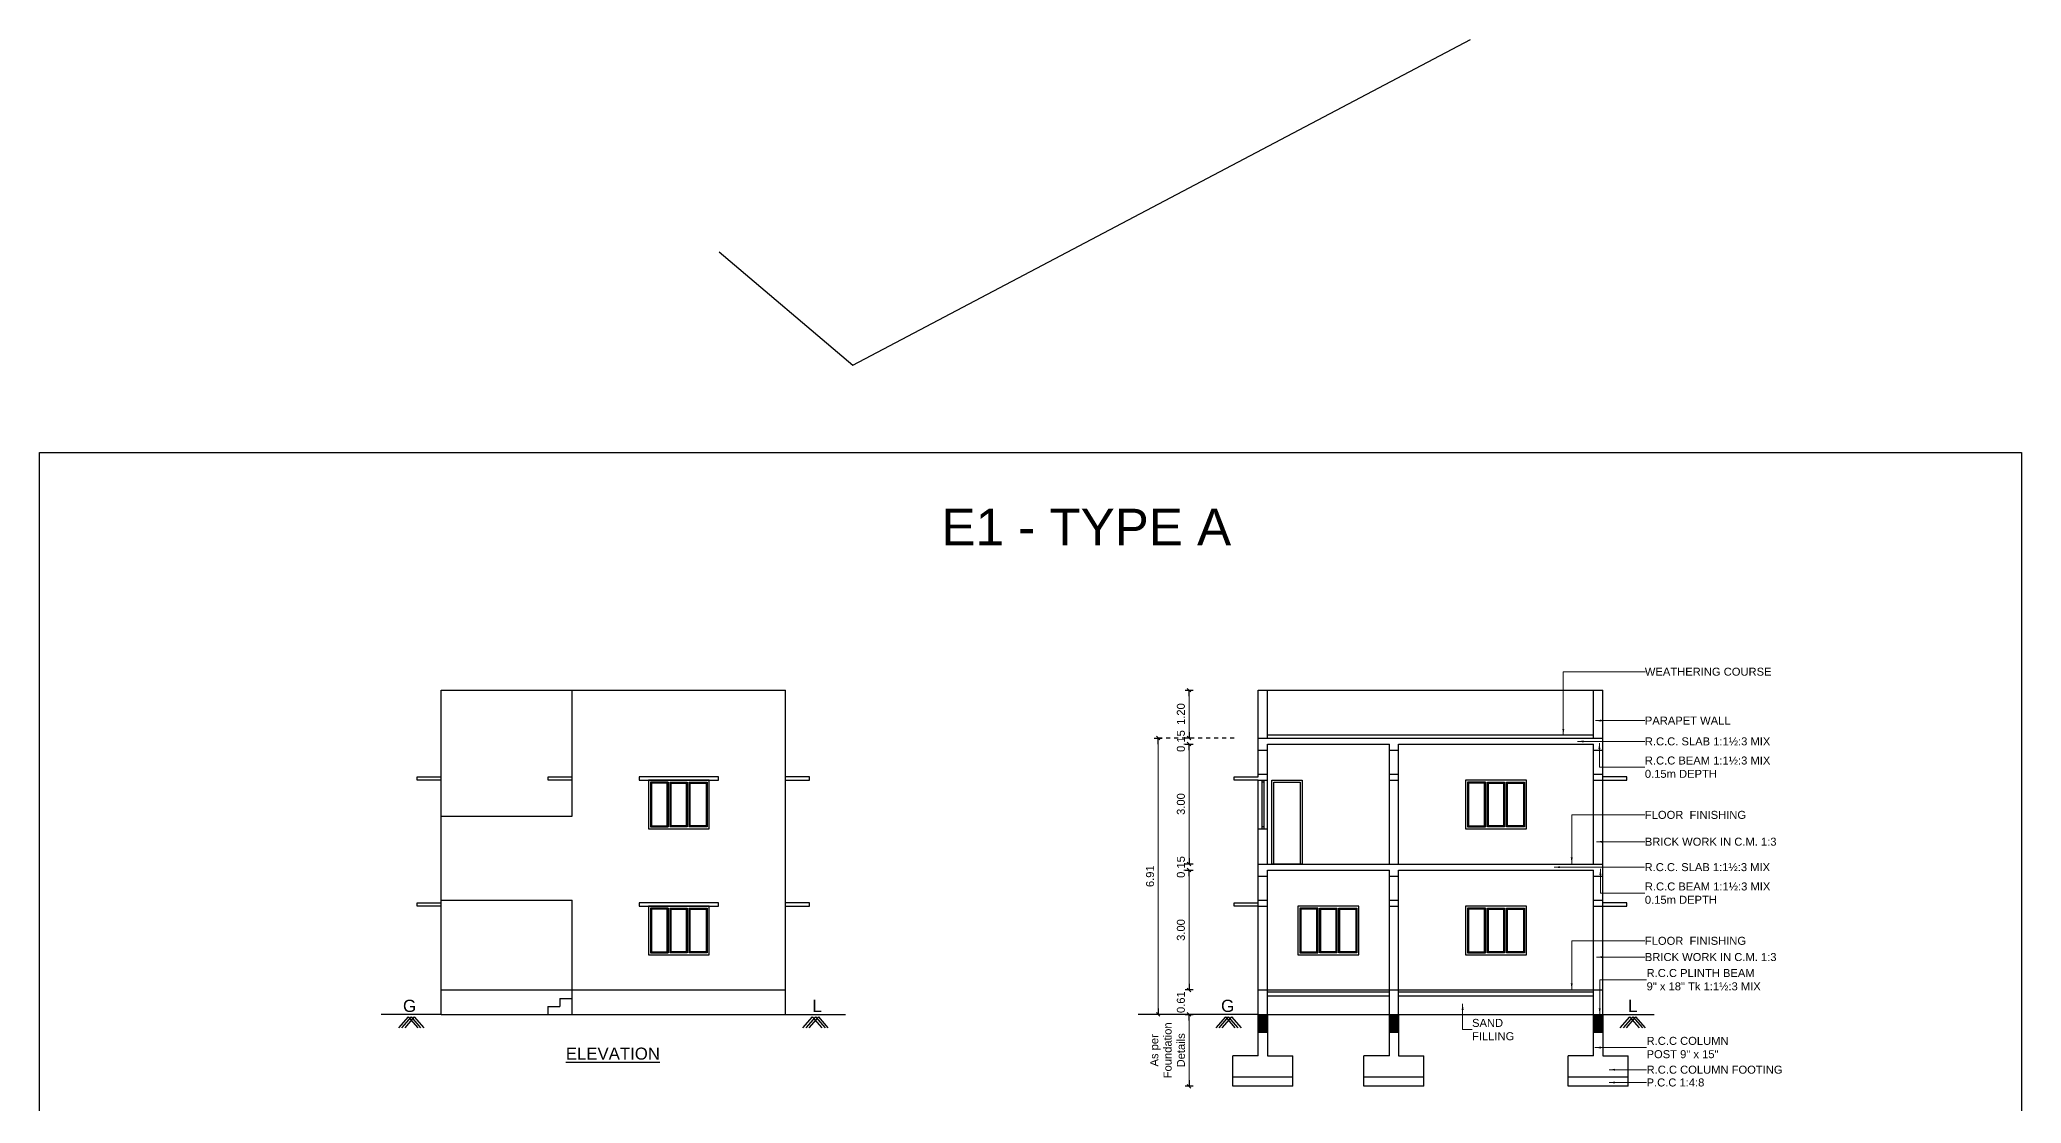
# Model space of a CAD drawing. Header units: metres. Extents: x 1126 to 1595, y 117 to 472.
# Drawn here: x 1389.98 to 1439.52, y 441.48 to 468.09 of the extents above; entities that cross this region are included whole.
import ezdxf
from ezdxf.enums import TextEntityAlignment as Align

# ---------------------------------------------------------------- set-up
doc = ezdxf.new("R2010")
doc.units = ezdxf.units.M
doc.linetypes.add('DOT', pattern=[0.25, 0, -0.25])
for name, color, linetype in [('COL', 7, 'Continuous'), ('hat', 252, 'Continuous'), ('TEXT', 7, 'Continuous')]:
    doc.layers.add(name, color=color, linetype=linetype)
doc.styles.add('ARIAL', font='arial.ttf')
doc.styles.get("Standard").update_dxf_attribs({"font": 'arial.ttf', "height": 0.23})
doc.dimstyles.new('FLOOR DIM', dxfattribs={"dimtxt": 0.2, "dimasz": 0.05, "dimexe": 0.075, "dimexo": 0.3, "dimgap": 0.025, "dimtad": 0, "dimzin": 3, "dimdsep": 46, "dimtxsty": 'ARIAL', "dimblk": 'JM1', "dimcen": -0.09, "dimclrd": 5, "dimclre": 250, "dimclrt": 3, "dimazin": 0, "dimtfac": 0.65, "dimtix": 1, "dimtofl": 0, "dimtmove": 0, "dimatfit": 2, "dimfxl": 0, "dimfrac": 1, "dimtolj": 1, "dimlwd": 18, "dimlwe": -1, "dimarcsym": 0})

# ---------------------------------------------------------------- blocks, each defined once
blk = doc.blocks.new('JM1')
at = {"color": 2}
for p, q in [((-3, 0), (0, 0)), ((-0.88, -0.88), (0.88, 0.88)), ((0, 2), (0, -2))]:
    blk.add_line(p, q, dxfattribs=at)
blk = doc.blocks.new('*D678')
at = {"color": 5, "lineweight": 18}
blk.add_line((1418.714, 443.658), (1418.714, 441.958), dxfattribs=at)
at = {"layer": 'Defpoints', "color": 0}
for p in [(1420.214, 443.708), (1418.714, 441.908), (1419.809, 441.908)]:
    blk.add_point(p, dxfattribs=at)
at = {"color": 5, "lineweight": 18, "xscale": 0.05, "yscale": 0.05, "zscale": 0.05}
for p, rotation in [((1418.714, 443.708), 90), ((1418.714, 441.908), 270)]:
    blk.add_blockref('JM1', p, dxfattribs=dict(at, rotation=rotation))
at = {"color": 3, "insert": (1418.179, 442.808), "char_height": 0.2, "attachment_point": 5, "rotation": 90, "style": 'ARIAL'}
blk.add_mtext('\\A1;As per\\PFoundation \\PDetails', dxfattribs=at)
blk = doc.blocks.new('*D679')
at = {"color": 250, "linetype": 'DOT', "ltscale": 0.25}
for p, q in [((1419.844, 450.618), (1417.869, 450.618)), ((1419.844, 443.708), (1417.869, 443.708))]:
    blk.add_line(p, q, dxfattribs=at)
at = {"color": 5, "lineweight": 18, "ltscale": 0.25}
blk.add_line((1417.944, 450.568), (1417.944, 443.758), dxfattribs=at)
at = {"layer": 'Defpoints', "color": 0, "linetype": 'ByBlock', "ltscale": 0.25}
for p in [(1420.444, 450.618), (1417.944, 443.708), (1420.444, 443.708)]:
    blk.add_point(p, dxfattribs=at)
at = {"color": 5, "linetype": 'ByBlock', "lineweight": 18, "ltscale": 0.25, "xscale": 0.05, "yscale": 0.05, "zscale": 0.05}
for p, rotation in [((1417.944, 450.618), 90), ((1417.944, 443.708), 270)]:
    blk.add_blockref('JM1', p, dxfattribs=dict(at, rotation=rotation))
at = {"color": 3, "linetype": 'ByBlock', "ltscale": 0.25, "insert": (1417.741, 447.163), "char_height": 0.2, "attachment_point": 5, "rotation": 90, "style": 'ARIAL'}
blk.add_mtext('\\A1;6.91', dxfattribs=at)
blk = doc.blocks.new('*D680')
at = {"color": 5, "lineweight": 18}
for p, q in [((1418.714, 444.368), (1418.714, 444.418)), ((1418.714, 443.658), (1418.714, 443.608))]:
    blk.add_line(p, q, dxfattribs=at)
at = {"layer": 'Defpoints', "color": 0}
for p in [(1418.714, 444.318), (1420.445, 444.318), (1420.444, 443.708)]:
    blk.add_point(p, dxfattribs=at)
at = {"color": 5, "lineweight": 18, "xscale": 0.05, "yscale": 0.05, "zscale": 0.05}
for p, rotation in [((1418.714, 444.318), 270), ((1418.714, 443.708), 90)]:
    blk.add_blockref('JM1', p, dxfattribs=dict(at, rotation=rotation))
at = {"color": 3, "insert": (1418.511, 444.013), "char_height": 0.2, "attachment_point": 5, "rotation": 90, "style": 'ARIAL'}
blk.add_mtext('\\A1;0.61', dxfattribs=at)
blk = doc.blocks.new('*D681')
at = {"color": 5, "lineweight": 18}
blk.add_line((1418.714, 447.518), (1418.714, 450.418), dxfattribs=at)
at = {"layer": 'Defpoints', "color": 0}
for p in [(1418.714, 450.468), (1428.179, 450.468), (1420.445, 447.468)]:
    blk.add_point(p, dxfattribs=at)
at = {"color": 5, "lineweight": 18, "xscale": 0.05, "yscale": 0.05, "zscale": 0.05}
for p, rotation in [((1418.714, 450.468), 90), ((1418.714, 447.468), 270)]:
    blk.add_blockref('JM1', p, dxfattribs=dict(at, rotation=rotation))
at = {"color": 3, "insert": (1418.511, 448.968), "char_height": 0.2, "attachment_point": 5, "rotation": 90, "style": 'ARIAL'}
blk.add_mtext('\\A1;3.00', dxfattribs=at)
blk = doc.blocks.new('*D682')
at = {"color": 5, "lineweight": 18}
for p, q in [((1418.714, 450.668), (1418.714, 450.718)), ((1418.714, 450.418), (1418.714, 450.368))]:
    blk.add_line(p, q, dxfattribs=at)
at = {"layer": 'Defpoints', "color": 0}
for p in [(1418.714, 450.618), (1420.445, 450.618), (1428.179, 450.468)]:
    blk.add_point(p, dxfattribs=at)
at = {"color": 5, "lineweight": 18, "xscale": 0.05, "yscale": 0.05, "zscale": 0.05}
for p, rotation in [((1418.714, 450.618), 270), ((1418.714, 450.468), 90)]:
    blk.add_blockref('JM1', p, dxfattribs=dict(at, rotation=rotation))
at = {"color": 3, "insert": (1418.511, 450.543), "char_height": 0.2, "attachment_point": 5, "rotation": 90, "style": 'ARIAL'}
blk.add_mtext('\\A1;0.15', dxfattribs=at)
blk = doc.blocks.new('*D683')
at = {"color": 5, "lineweight": 18}
blk.add_line((1418.714, 450.668), (1418.714, 451.768), dxfattribs=at)
at = {"layer": 'Defpoints', "color": 0}
for p in [(1418.714, 451.818), (1420.445, 451.818), (1420.445, 450.618)]:
    blk.add_point(p, dxfattribs=at)
at = {"color": 5, "lineweight": 18, "xscale": 0.05, "yscale": 0.05, "zscale": 0.05}
for p, rotation in [((1418.714, 451.818), 90), ((1418.714, 450.618), 270)]:
    blk.add_blockref('JM1', p, dxfattribs=dict(at, rotation=rotation))
at = {"color": 3, "insert": (1418.511, 451.218), "char_height": 0.2, "attachment_point": 5, "rotation": 90, "style": 'ARIAL'}
blk.add_mtext('\\A1;1.20', dxfattribs=at)
blk = doc.blocks.new('*D684')
at = {"color": 5, "lineweight": 18}
for p, q in [((1418.714, 447.518), (1418.714, 447.568)), ((1418.714, 447.268), (1418.714, 447.218))]:
    blk.add_line(p, q, dxfattribs=at)
at = {"layer": 'Defpoints', "color": 0}
for p in [(1418.714, 447.468), (1420.445, 447.468), (1420.674, 447.318)]:
    blk.add_point(p, dxfattribs=at)
at = {"color": 5, "lineweight": 18, "xscale": 0.05, "yscale": 0.05, "zscale": 0.05}
for p, rotation in [((1418.714, 447.468), 270), ((1418.714, 447.318), 90)]:
    blk.add_blockref('JM1', p, dxfattribs=dict(at, rotation=rotation))
at = {"color": 3, "insert": (1418.511, 447.393), "char_height": 0.2, "attachment_point": 5, "rotation": 90, "style": 'ARIAL'}
blk.add_mtext('\\A1;0.15', dxfattribs=at)
blk = doc.blocks.new('*D685')
at = {"color": 5, "lineweight": 18}
blk.add_line((1418.714, 444.368), (1418.714, 447.268), dxfattribs=at)
at = {"layer": 'Defpoints', "color": 0}
for p in [(1418.714, 447.318), (1420.674, 447.318), (1420.445, 444.318)]:
    blk.add_point(p, dxfattribs=at)
at = {"color": 5, "lineweight": 18, "xscale": 0.05, "yscale": 0.05, "zscale": 0.05}
for p, rotation in [((1418.714, 447.318), 90), ((1418.714, 444.318), 270)]:
    blk.add_blockref('JM1', p, dxfattribs=dict(at, rotation=rotation))
at = {"color": 3, "insert": (1418.511, 445.818), "char_height": 0.2, "attachment_point": 5, "rotation": 90, "style": 'ARIAL'}
blk.add_mtext('\\A1;3.00', dxfattribs=at)

msp = doc.modelspace()

# ---------------------------------------------------------------- hatches: boundary and pattern name
at = {"layer": 'COL'}
h = msp.add_hatch(color=256, dxfattribs=at)
h.dxf.hatch_style = 1
h.paths.add_polyline_path([(1420.675, 443.258), (1420.445, 443.258), (1420.445, 443.708), (1420.675, 443.708)])
h = msp.add_hatch(color=256, dxfattribs=at)
h.dxf.hatch_style = 1
h.paths.add_polyline_path([(1423.952, 443.258), (1423.722, 443.258), (1423.722, 443.708), (1423.952, 443.708)])
h = msp.add_hatch(color=256, dxfattribs=at)
h.dxf.hatch_style = 1
h.paths.add_polyline_path([(1429.057, 443.258), (1428.827, 443.258), (1428.827, 443.708), (1429.057, 443.708)])

# ---------------------------------------------------------------- linework, layer by layer
for p, q in [((1410.307, 459.943), (1425.749, 468.088)), ((1406.971, 462.781), (1410.307, 459.943)), ((1400.016, 443.708), (1400.016, 451.818)), ((1403.292, 448.668), (1403.292, 451.818)), ((1408.626, 443.708), (1408.626, 451.818)), ((1420.445, 449.648), (1420.445, 451.818)), ((1420.674, 450.618), (1420.674, 451.818)), ((1428.827, 450.618), (1428.827, 451.818)), ((1429.056, 443.708), (1429.056, 451.818)), ((1420.674, 447.468), (1420.674, 450.468)), ((1423.722, 447.468), (1423.722, 450.468)), ((1423.95, 447.468), (1423.95, 450.468)), ((1428.827, 447.468), (1428.827, 450.468)), ((1399.416, 449.568), (1399.416, 449.648)), ((1399.416, 449.648), (1400.016, 449.648)), ((1400.016, 449.568), (1399.416, 449.568)), ((1402.692, 449.568), (1402.692, 449.648)), ((1402.692, 449.648), (1403.292, 449.648)), ((1403.292, 449.568), (1402.692, 449.568)), ((1409.226, 449.648), (1408.626, 449.648)), ((1408.626, 449.568), (1409.226, 449.568)), ((1409.226, 449.568), (1409.226, 449.648)), ((1419.845, 449.568), (1419.845, 449.648)), ((1419.845, 449.648), (1420.445, 449.648)), ((1420.445, 449.568), (1419.845, 449.568)), ((1420.445, 443.708), (1420.445, 449.568)), ((1420.535, 449.568), (1420.535, 448.348)), ((1420.585, 449.568), (1420.585, 448.348)), ((1429.656, 449.648), (1429.056, 449.648)), ((1429.056, 449.568), (1429.656, 449.568)), ((1429.656, 449.568), (1429.656, 449.648)), ((1420.674, 443.708), (1420.674, 447.318)), ((1423.722, 443.708), (1423.722, 447.318)), ((1423.95, 443.708), (1423.95, 447.318)), ((1428.827, 443.708), (1428.827, 447.318)), ((1399.416, 446.418), (1399.416, 446.498)), ((1399.416, 446.498), (1400.016, 446.498)), ((1400.016, 446.418), (1399.416, 446.418)), ((1403.292, 443.708), (1403.292, 446.568)), ((1409.226, 446.498), (1408.626, 446.498)), ((1408.626, 446.418), (1409.226, 446.418)), ((1409.226, 446.418), (1409.226, 446.498)), ((1419.845, 446.418), (1419.845, 446.498)), ((1419.845, 446.498), (1420.445, 446.498)), ((1420.445, 446.418), (1419.845, 446.418)), ((1429.656, 446.498), (1429.056, 446.498)), ((1429.056, 446.418), (1429.656, 446.418)), ((1429.656, 446.418), (1429.656, 446.498)), ((1402.683, 443.908), (1402.683, 443.708)), ((1402.988, 444.108), (1402.988, 443.908)), ((1420.445, 442.668), (1420.445, 443.708)), ((1420.674, 443.708), (1420.674, 442.668)), ((1423.722, 442.668), (1423.722, 443.708)), ((1423.95, 443.708), (1423.95, 442.668)), ((1428.827, 442.668), (1428.827, 443.708)), ((1429.056, 443.708), (1429.056, 442.668)), ((1419.81, 441.908), (1419.81, 442.668)), ((1420.445, 442.668), (1419.81, 442.668)), ((1420.674, 442.668), (1421.31, 442.668)), ((1421.31, 441.908), (1421.31, 442.668)), ((1423.087, 441.908), (1423.087, 442.668)), ((1423.722, 442.668), (1423.087, 442.668)), ((1423.95, 442.668), (1424.587, 442.668)), ((1424.587, 441.908), (1424.587, 442.668)), ((1428.192, 441.908), (1428.192, 442.668)), ((1428.827, 442.668), (1428.192, 442.668)), ((1429.056, 442.668), (1429.692, 442.668)), ((1429.692, 441.908), (1429.692, 442.668)), ((1421.31, 442.138), (1419.81, 442.138)), ((1421.31, 441.908), (1419.81, 441.908)), ((1424.587, 442.138), (1423.087, 442.138)), ((1424.587, 441.908), (1423.087, 441.908)), ((1429.692, 442.138), (1428.192, 442.138)), ((1429.692, 441.908), (1428.192, 441.908))]:
    msp.add_line(p, q)
at = {"color": 7}
for p, q in [((1400.016, 451.818), (1408.626, 451.818)), ((1420.445, 451.818), (1429.056, 451.818)), ((1420.445, 450.618), (1429.056, 450.618)), ((1420.445, 450.318), (1420.674, 450.318)), ((1420.674, 450.698), (1428.827, 450.698)), ((1420.674, 450.468), (1423.722, 450.468)), ((1423.722, 450.318), (1423.95, 450.318)), ((1423.95, 450.468), (1428.827, 450.468)), ((1428.827, 450.318), (1429.056, 450.318)), ((1420.445, 449.718), (1420.674, 449.718)), ((1420.445, 449.568), (1420.674, 449.568)), ((1423.722, 449.718), (1423.95, 449.718)), ((1423.722, 449.568), (1423.95, 449.568)), ((1428.827, 449.718), (1429.056, 449.718)), ((1428.827, 449.568), (1429.056, 449.568)), ((1400.016, 448.668), (1403.292, 448.668)), ((1420.445, 448.348), (1420.674, 448.348)), ((1420.445, 447.468), (1429.056, 447.468)), ((1420.445, 447.168), (1420.674, 447.168)), ((1420.674, 447.318), (1423.722, 447.318)), ((1423.722, 447.168), (1423.95, 447.168)), ((1423.95, 447.318), (1428.827, 447.318)), ((1428.827, 447.168), (1429.056, 447.168)), ((1400.016, 446.568), (1403.292, 446.568)), ((1420.445, 446.568), (1420.674, 446.568)), ((1420.445, 446.418), (1420.674, 446.418)), ((1423.722, 446.568), (1423.95, 446.568)), ((1423.722, 446.418), (1423.95, 446.418)), ((1428.827, 446.568), (1429.056, 446.568)), ((1428.827, 446.418), (1429.056, 446.418)), ((1400.016, 444.318), (1408.626, 444.318)), ((1402.683, 443.908), (1402.988, 443.908)), ((1402.988, 444.108), (1403.292, 444.108)), ((1420.445, 444.318), (1429.056, 444.318)), ((1420.674, 444.268), (1423.722, 444.268)), ((1420.674, 444.168), (1423.722, 444.168)), ((1423.95, 444.268), (1428.827, 444.268)), ((1423.95, 444.168), (1428.827, 444.168)), ((1400.016, 443.708), (1398.516, 443.708)), ((1399.193, 443.647), (1398.955, 443.37)), ((1399.266, 443.647), (1399.027, 443.37)), ((1399.347, 443.647), (1399.108, 443.37)), ((1399.193, 443.647), (1399.432, 443.37)), ((1399.266, 443.647), (1399.504, 443.37)), ((1399.347, 443.647), (1399.586, 443.37)), ((1400.016, 443.708), (1408.626, 443.708)), ((1408.626, 443.708), (1410.126, 443.708)), ((1409.295, 443.647), (1409.056, 443.37)), ((1409.376, 443.647), (1409.138, 443.37)), ((1409.449, 443.647), (1409.21, 443.37)), ((1409.295, 443.647), (1409.534, 443.37)), ((1409.376, 443.647), (1409.615, 443.37)), ((1409.449, 443.647), (1409.687, 443.37)), ((1420.445, 443.708), (1417.445, 443.708)), ((1419.623, 443.647), (1419.384, 443.37)), ((1419.695, 443.647), (1419.456, 443.37)), ((1419.776, 443.647), (1419.538, 443.37)), ((1419.623, 443.647), (1419.861, 443.37)), ((1419.695, 443.647), (1419.934, 443.37)), ((1419.776, 443.647), (1420.015, 443.37)), ((1420.445, 443.708), (1429.056, 443.708)), ((1429.057, 443.708), (1430.343, 443.708)), ((1429.725, 443.647), (1429.487, 443.37)), ((1429.807, 443.647), (1429.568, 443.37)), ((1429.879, 443.647), (1429.641, 443.37)), ((1429.725, 443.647), (1429.964, 443.37)), ((1429.807, 443.647), (1430.046, 443.37)), ((1429.879, 443.647), (1430.118, 443.37))]:
    msp.add_line(p, q, dxfattribs=at)
at = {"color": 8}
for p, q in [((1405.698, 449.518), (1405.698, 448.398)), ((1405.748, 449.518), (1405.748, 448.398)), ((1406.171, 449.518), (1406.171, 448.398)), ((1406.221, 449.518), (1406.221, 448.398)), ((1426.127, 449.518), (1426.127, 448.398)), ((1426.177, 449.518), (1426.177, 448.398)), ((1426.6, 449.518), (1426.6, 448.398)), ((1426.65, 449.518), (1426.65, 448.398)), ((1405.698, 446.368), (1405.698, 445.248)), ((1405.748, 446.368), (1405.748, 445.248)), ((1406.171, 446.368), (1406.171, 445.248)), ((1406.221, 446.368), (1406.221, 445.248)), ((1421.936, 446.368), (1421.936, 445.248)), ((1421.986, 446.368), (1421.986, 445.248)), ((1422.409, 446.368), (1422.409, 445.248)), ((1422.459, 446.368), (1422.459, 445.248)), ((1426.127, 446.368), (1426.127, 445.248)), ((1426.177, 446.368), (1426.177, 445.248)), ((1426.6, 446.368), (1426.6, 445.248)), ((1426.65, 446.368), (1426.65, 445.248))]:
    msp.add_line(p, q, dxfattribs=at)
at = {"color": 7, "linetype": 'ByBlock'}
for p, q in [((1420.585, 449.517), (1420.535, 449.517)), ((1420.585, 448.398), (1420.535, 448.398))]:
    msp.add_line(p, q, dxfattribs=at)
for points in [[(1389.982, 457.76), (1439.521, 457.76), (1439.521, 416.927), (1389.982, 416.927)], [(1406.949, 449.568), (1406.949, 449.648), (1404.969, 449.648), (1404.969, 449.568)], [(1420.784, 449.568), (1421.544, 449.568), (1421.544, 447.468), (1420.784, 447.468)], [(1406.949, 446.418), (1406.949, 446.498), (1404.969, 446.498), (1404.969, 446.418)]]:
    msp.add_lwpolyline(points, close=True)
at = {"color": 7}
for points in [[(1406.719, 449.568), (1405.199, 449.568), (1405.199, 448.348), (1406.719, 448.348)], [(1427.149, 449.568), (1425.629, 449.568), (1425.629, 448.348), (1427.149, 448.348)], [(1406.719, 446.418), (1405.199, 446.418), (1405.199, 445.198), (1406.719, 445.198)], [(1422.958, 446.418), (1421.438, 446.418), (1421.438, 445.198), (1422.958, 445.198)], [(1427.149, 446.418), (1425.629, 446.418), (1425.629, 445.198), (1427.149, 445.198)]]:
    msp.add_lwpolyline(points, close=True, dxfattribs=at)
at = {"color": 8}
for points in [[(1405.698, 449.518), (1405.249, 449.518), (1405.249, 448.398), (1405.698, 448.398)], [(1405.673, 449.493), (1405.274, 449.493), (1405.274, 448.423), (1405.673, 448.423)], [(1406.171, 448.398), (1405.748, 448.398), (1405.748, 449.518), (1406.171, 449.518)], [(1406.146, 448.423), (1405.773, 448.423), (1405.773, 449.493), (1406.146, 449.493)], [(1406.221, 449.518), (1406.669, 449.518), (1406.669, 448.398), (1406.221, 448.398)], [(1406.246, 449.493), (1406.644, 449.493), (1406.644, 448.423), (1406.246, 448.423)], [(1426.127, 449.518), (1425.679, 449.518), (1425.679, 448.398), (1426.127, 448.398)], [(1426.102, 449.493), (1425.704, 449.493), (1425.704, 448.423), (1426.102, 448.423)], [(1426.6, 448.398), (1426.177, 448.398), (1426.177, 449.518), (1426.6, 449.518)], [(1426.575, 448.423), (1426.202, 448.423), (1426.202, 449.493), (1426.575, 449.493)], [(1426.65, 449.518), (1427.099, 449.518), (1427.099, 448.398), (1426.65, 448.398)], [(1426.675, 449.493), (1427.074, 449.493), (1427.074, 448.423), (1426.675, 448.423)], [(1405.698, 446.368), (1405.249, 446.368), (1405.249, 445.248), (1405.698, 445.248)], [(1405.673, 446.343), (1405.274, 446.343), (1405.274, 445.273), (1405.673, 445.273)], [(1406.171, 445.248), (1405.748, 445.248), (1405.748, 446.368), (1406.171, 446.368)], [(1406.146, 445.273), (1405.773, 445.273), (1405.773, 446.343), (1406.146, 446.343)], [(1406.221, 446.368), (1406.669, 446.368), (1406.669, 445.248), (1406.221, 445.248)], [(1406.246, 446.343), (1406.644, 446.343), (1406.644, 445.273), (1406.246, 445.273)], [(1421.936, 446.368), (1421.488, 446.368), (1421.488, 445.248), (1421.936, 445.248)], [(1421.911, 446.343), (1421.513, 446.343), (1421.513, 445.273), (1421.911, 445.273)], [(1422.409, 445.248), (1421.986, 445.248), (1421.986, 446.368), (1422.409, 446.368)], [(1422.384, 445.273), (1422.011, 445.273), (1422.011, 446.343), (1422.384, 446.343)], [(1422.459, 446.368), (1422.908, 446.368), (1422.908, 445.248), (1422.459, 445.248)], [(1422.484, 446.343), (1422.883, 446.343), (1422.883, 445.273), (1422.484, 445.273)], [(1426.127, 446.368), (1425.679, 446.368), (1425.679, 445.248), (1426.127, 445.248)], [(1426.102, 446.343), (1425.704, 446.343), (1425.704, 445.273), (1426.102, 445.273)], [(1426.6, 445.248), (1426.177, 445.248), (1426.177, 446.368), (1426.6, 446.368)], [(1426.575, 445.273), (1426.202, 445.273), (1426.202, 446.343), (1426.575, 446.343)], [(1426.65, 446.368), (1427.099, 446.368), (1427.099, 445.248), (1426.65, 445.248)], [(1426.675, 446.343), (1427.074, 446.343), (1427.074, 445.273), (1426.675, 445.273)]]:
    msp.add_lwpolyline(points, close=True, dxfattribs=at)
at = {"layer": 'COL'}
for points in [[(1420.445, 443.708), (1420.675, 443.708), (1420.675, 443.258), (1420.445, 443.258)], [(1423.722, 443.708), (1423.952, 443.708), (1423.952, 443.258), (1423.722, 443.258)], [(1428.827, 443.708), (1429.057, 443.708), (1429.057, 443.258), (1428.827, 443.258)]]:
    msp.add_lwpolyline(points, close=True, dxfattribs=at)
at = {"layer": 'hat'}
msp.add_lwpolyline([(1420.834, 449.518), (1421.494, 449.518), (1421.494, 447.468), (1420.834, 447.468)], close=True, dxfattribs=at)

# ---------------------------------------------------------------- texts
at = {"color": 7}
msp.add_text('E1 - TYPE A ', height=0.9144, dxfattribs=at).set_placement((1412.527, 455.44))
at = {"color": 7, "style": 'ARIAL'}
for s, p in [('G', (1399.23, 443.768)), ('L', (1409.416, 443.768)), ('G', (1419.679, 443.768)), ('L', (1429.807, 443.768))]:
    msp.add_text(s, height=0.305, dxfattribs=at).set_placement(p, align=Align.CENTER)
at = {"layer": 'TEXT', "style": 'ARIAL'}
for s, insert, char_height, width, attachment_point in [('WEATHERING COURSE', (1430.109, 452.277), 0.2, 3.29403, 4), ('PARAPET WALL', (1430.109, 451.055), 0.2, 2.23428, 4), ('R.C.C. SLAB 1:1½:3 MIX', (1430.109, 450.534), 0.2, 3.26522, 4), ('R.C.C BEAM 1:1½:3 MIX 0.15m DEPTH  ', (1430.109, 449.889), 0.2, 3.22007, 4), ('FLOOR  FINISHING', (1430.109, 448.696), 0.2, 2.57289, 4), ('BRICK WORK IN C.M. 1:3', (1430.109, 448.025), 0.2, 3.31312, 4), ('R.C.C. SLAB 1:1½:3 MIX', (1430.102, 447.389), 0.2, 3.24741, 4), ('R.C.C BEAM 1:1½:3 MIX 0.15m DEPTH  ', (1430.109, 446.739), 0.2, 3.17084, 4), ('FLOOR  FINISHING', (1430.109, 445.546), 0.2, 2.59421, 4), ('FLOOR  FINISHING', (1430.109, 445.546), 0.2, 2.57289, 4), ('BRICK WORK IN C.M. 1:3', (1430.109, 445.14), 0.2, 3.47959, 4), ('\\A1;R.C.C PLINTH BEAM 9" x 18" Tk 1:1½:3 MIX ', (1430.152, 444.574), 0.2, 2.90178, 4), ('SAND\\PFILLING', (1425.789, 443.326), 0.2, 1.14023, 4), ('{\\fArial|b0|i0|c0|p18;\\LELEVATION}', (1404.312, 442.724), 0.3, 2.32094, 5), ('\\pt2.6;R.C.C COLUMN\\P\\ptz;POST 9" x 15"', (1430.152, 442.877), 0.2, 2.14995, 4), ('R.C.C COLUMN FOOTING', (1430.152, 442.323), 0.2, 3.51493, 4), ('P.C.C 1:4:8', (1430.152, 442.003), 0.2, 1.79468, 4)]:
    msp.add_mtext(s, dxfattribs=dict(at, insert=insert, char_height=char_height, width=width, attachment_point=attachment_point))

# ---------------------------------------------------------------- dimensions: what is measured, and where the dimension line sits
at = {"color": 7}
for base, p1, p2, picture, middle in [((1418.714, 451.818), (1420.445, 450.618), (1420.445, 451.818), '*D683', (1418.511, 451.218)), ((1418.714, 450.618), (1428.179, 450.468), (1420.445, 450.618), '*D682', (1418.511, 450.543)), ((1418.714, 450.468), (1420.445, 447.468), (1428.179, 450.468), '*D681', (1418.511, 448.968)), ((1418.714, 447.468), (1420.674, 447.318), (1420.445, 447.468), '*D684', (1418.511, 447.393)), ((1418.714, 447.318), (1420.445, 444.318), (1420.674, 447.318), '*D685', (1418.511, 445.818)), ((1418.714, 444.318), (1420.444, 443.708), (1420.445, 444.318), '*D680', (1418.511, 444.013))]:
    dim = msp.add_linear_dim(base=base, p1=p1, p2=p2, angle=90, dimstyle='FLOOR DIM', override={"dimgap": 0.1, "dimtad": 1, "dimpost": '\\X', "dimse1": 1, "dimse2": 1, "dimtmove": 2}, dxfattribs=at)
    dim.commit()
    dim.dimension.update_dxf_attribs({"geometry": picture, "text_midpoint": middle})
at = {"color": 7, "linetype": 'ByBlock', "ltscale": 0.25}
dim = msp.add_aligned_dim(p1=(1420.444, 450.618), p2=(1420.444, 443.708), distance=-2.5, dimstyle='FLOOR DIM', override={"dimexo": 0.6, "dimgap": 0.1, "dimtad": 1, "dimpost": '\\X'}, dxfattribs=at)
dim.commit()
dim.dimension.update_dxf_attribs({"geometry": '*D679', "text_midpoint": (1417.741, 447.163)})
at = {"color": 7}
dim = msp.add_linear_dim(base=(1418.714, 441.908), p1=(1420.214, 443.708), p2=(1419.809, 441.908), angle=90, text='As per\\PFoundation \\PDetails', dimstyle='FLOOR DIM', override={"dimgap": 0.1, "dimtad": 1, "dimpost": '\\X', "dimse1": 1, "dimse2": 1, "dimtmove": 2}, dxfattribs=at)
dim.commit()
dim.dimension.update_dxf_attribs({"geometry": '*D678', "text_midpoint": (1418.179, 442.808)})

# ---------------------------------------------------------------- leaders
for points in [[(1428.07, 450.698), (1428.07, 452.277), (1430.127, 452.277)], [(1428.871, 451.055), (1430.109, 451.055)], [(1428.425, 450.534), (1430.109, 450.534)], [(1428.972, 450.494), (1428.972, 449.889), (1430.109, 449.889)], [(1428.281, 447.483), (1428.281, 448.696), (1430.109, 448.696)], [(1428.896, 448.025), (1430.109, 448.025)], [(1427.84, 447.389), (1430.102, 447.389)], [(1428.997, 447.344), (1428.997, 446.739), (1430.109, 446.739)], [(1428.281, 444.333), (1428.281, 445.546), (1430.109, 445.546)], [(1428.901, 445.14), (1430.109, 445.14)], [(1428.98, 443.708), (1428.98, 444.574), (1430.152, 444.574)], [(1425.554, 443.971), (1425.554, 443.326), (1425.789, 443.326)], [(1428.861, 442.877), (1430.152, 442.877)], [(1429.216, 442.323), (1430.152, 442.323)], [(1429.216, 442.003), (1430.152, 442.003)]]:
    msp.add_leader(points, dimstyle='FLOOR DIM', override={"dimasz": 0.15, "dimclrd": 1})

doc.saveas('drawing.dxf')
